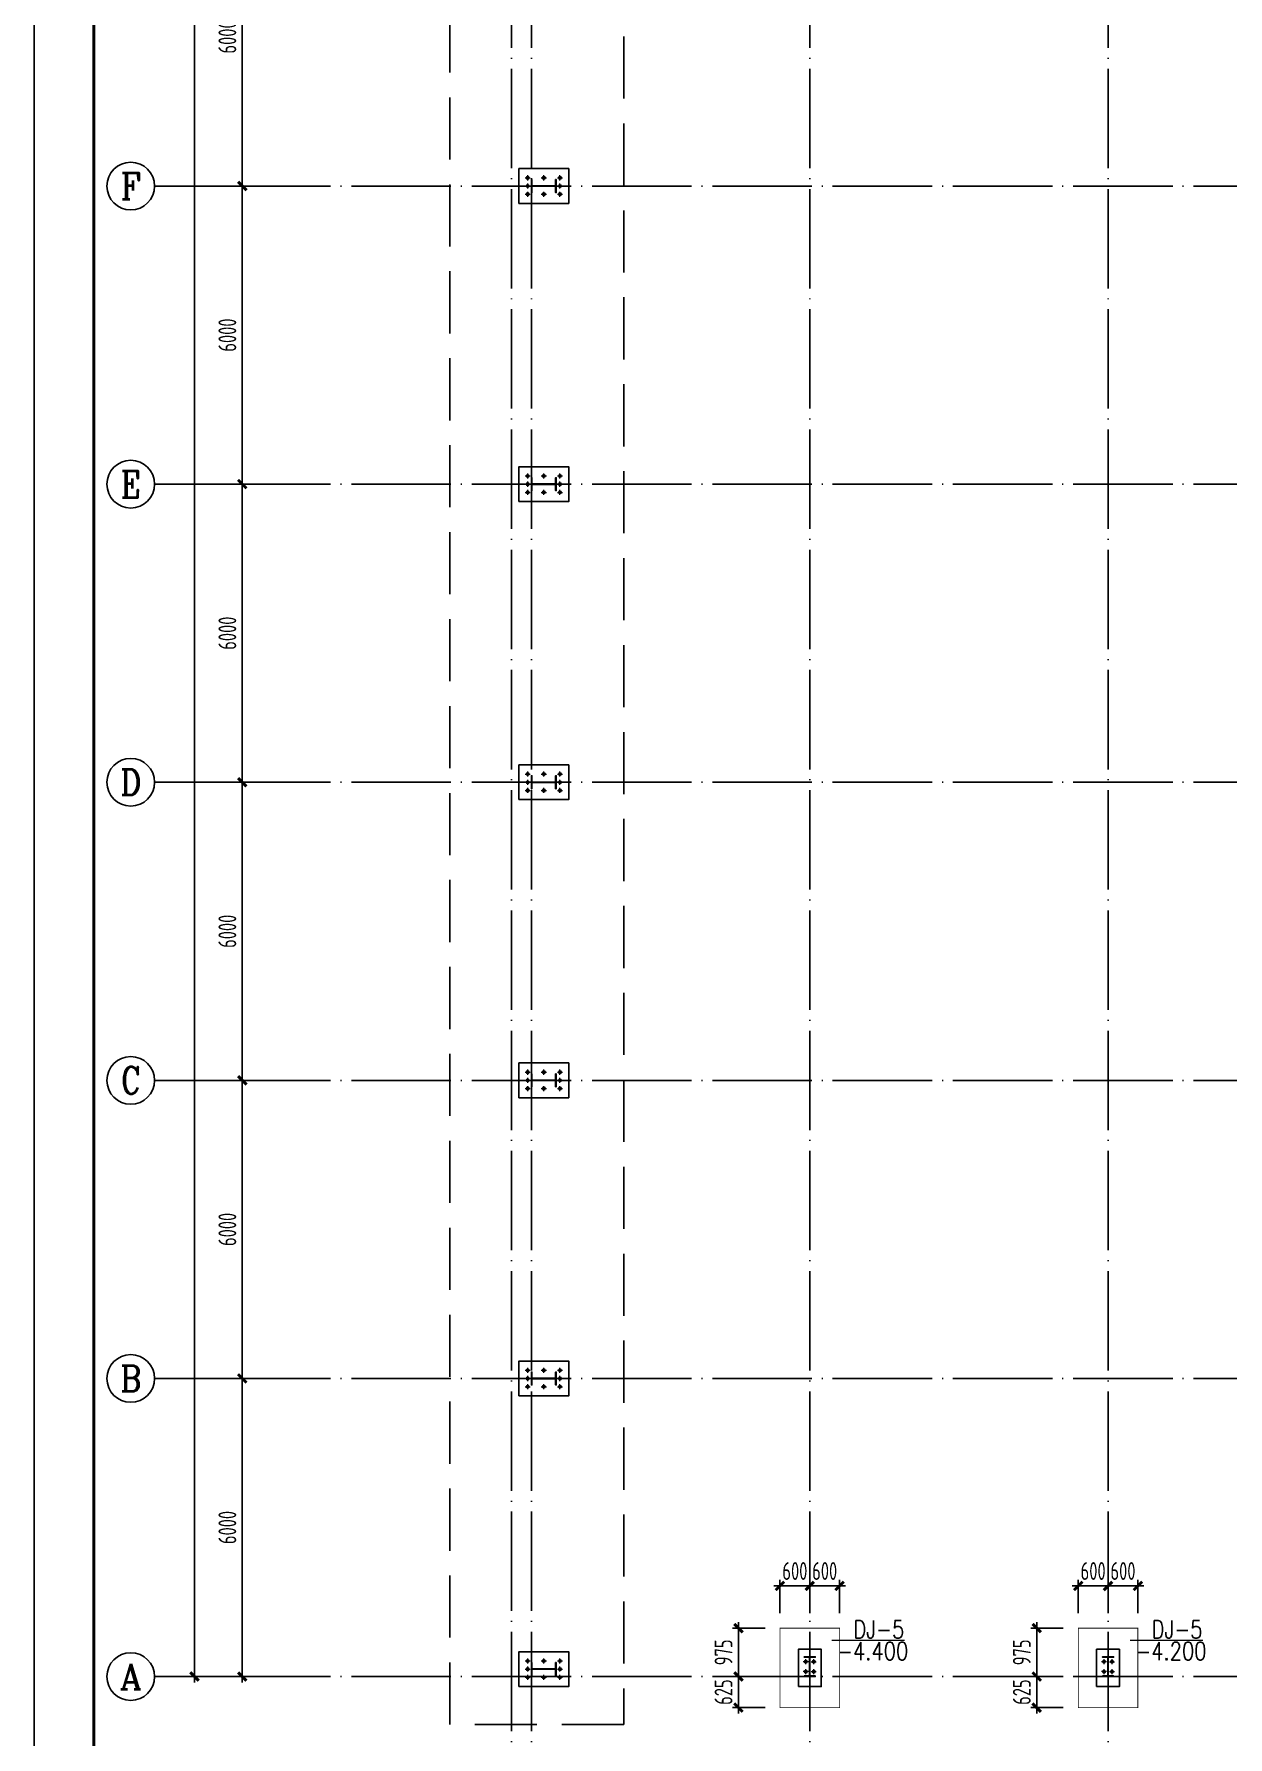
# Model space of a CAD drawing. Extents: x -1389621 to 57380, y -92505 to 283644.
# Drawn here: x -531823 to -507808, y 75852 to 110126 of the extents above; entities that cross this region are included whole.
import ezdxf
from ezdxf.enums import TextEntityAlignment as Align

# ---------------------------------------------------------------- set-up
doc = ezdxf.new("R2010")
doc.units = 0
doc.header["$LTSCALE"] = 100
doc.header["$MEASUREMENT"] = 0
for name, pattern in [('CENTERX2', [101.6, 63.5, -12.7, 12.7, -12.7]), ('DASH', [0.35, 0.25, -0.1]), ('DOTE', [2.42, 2, -0.2, 0.02, -0.2])]:
    doc.linetypes.add(name, pattern=pattern)
doc.layers.get('0').update_dxf_attribs({"linetype": 'CONTINUOUS'})
doc.layers.get('Defpoints').update_dxf_attribs({"linetype": 'CONTINUOUS'})
for name, color, linetype in [('11000', 4, 'CONTINUOUS'), ('AXIS', 3, 'CONTINUOUS'), ('AXIS_TEXT', 7, 'CONTINUOUS'), ('BORDER', 7, 'CONTINUOUS'), ('DIM', 3, 'CONTINUOUS'), ('DOTE', 1, 'DOTE'), ('PUB_DIM', 3, 'CONTINUOUS'), ('基础', 41, 'CONTINUOUS'), ('柱子', 3, 'CONTINUOUS'), ('标注', 4, 'CONTINUOUS'), ('短柱', 2, 'CONTINUOUS')]:
    doc.layers.add(name, color=color, linetype=linetype)
doc.layers.add('PUB_TEXT', color=7, linetype='CONTINUOUS', lineweight=15)
doc.layers.add('轴线', color=1, linetype='CENTERX2', lineweight=13)
doc.styles.add('_TCH_AXIS', font='COMPLEX', dxfattribs={"bigfont": 'GBCBIG'})
doc.styles.add('COMPLEX', font='COMPLEX')
doc.styles.add('hztxt', font='txt', dxfattribs={"width": 0.7, "height": 10, "bigfont": 'hztxt.shx'})
doc.styles.add('TSSD_Dimension', font='tssdeng.shx', dxfattribs={"width": 0.7, "bigfont": 'hztxt.shx'})
doc.dimstyles.new('TSSD_100_100', dxfattribs={"dimtxt": 300, "dimasz": 100, "dimexe": 100, "dimexo": 250, "dimgap": 100, "dimtad": 1, "dimdec": 0, "dimzin": 0, "dimdsep": 46, "dimtxsty": 'TSSD_Dimension', "dimblk": 'ARCHTICK', "dimblk1": 'ARCHTICK', "dimblk2": 'ARCHTICK', "dimcen": 0, "dimdle": 100, "dimclrt": 7, "dimadec": 0, "dimazin": 0, "dimtfac": 1, "dimtdec": 0, "dimtix": 1, "dimtmove": 2, "dimatfit": 3, "dimfxl": 0, "dimtolj": 1, "dimtzin": 0, "dimarcsym": 0})

# ---------------------------------------------------------------- blocks, each defined once
blk = doc.blocks.new('_ArchTick')
at = {"color": 0, "linetype": 'ByBlock'}
blk.add_lwpolyline([(-0.71, -0.71, 0.5, 0.5, 0), (0.71, 0.71, 0.5, 0.5, 0)], format="xyseb", dxfattribs=at)
blk = doc.blocks.new('*D1637')
at = {"layer": 'Defpoints', "color": 0, "ltscale": 100}
for p in [(-527635, 83067), (-526141, 83067), (-526141, 77067)]:
    blk.add_point(p, dxfattribs=at)
at = {"layer": 'DIM', "color": 0, "lineweight": -2, "ltscale": 100}
for p, q in [((-526441, 83067), (-527755, 83067)), ((-527635, 76947), (-527635, 83187)), ((-526441, 77067), (-527755, 77067))]:
    blk.add_line(p, q, dxfattribs=at)
at = {"layer": 'DIM', "color": 0, "lineweight": -2, "ltscale": 100, "xscale": 120, "yscale": 120, "zscale": 120}
for p, rotation in [((-527635, 83067), 90), ((-527635, 77067), 270)]:
    blk.add_blockref('_ArchTick', p, dxfattribs=dict(at, rotation=rotation))
at = {"layer": 'DIM', "color": 7, "ltscale": 100, "insert": (-527935, 80067), "char_height": 360, "attachment_point": 5, "rotation": 90, "style": 'TSSD_Dimension'}
blk.add_mtext('\\A1;6000', dxfattribs=at)
blk = doc.blocks.new('*D1638')
at = {"layer": 'Defpoints', "color": 0, "ltscale": 100}
for p in [(-527635, 89067), (-526141, 89067), (-526141, 83067)]:
    blk.add_point(p, dxfattribs=at)
at = {"layer": 'DIM', "color": 0, "lineweight": -2, "ltscale": 100}
for p, q in [((-527635, 82947), (-527635, 89187)), ((-526441, 89067), (-527755, 89067)), ((-526441, 83067), (-527755, 83067))]:
    blk.add_line(p, q, dxfattribs=at)
at = {"layer": 'DIM', "color": 0, "lineweight": -2, "ltscale": 100, "xscale": 120, "yscale": 120, "zscale": 120}
for p, rotation in [((-527635, 89067), 90), ((-527635, 83067), 270)]:
    blk.add_blockref('_ArchTick', p, dxfattribs=dict(at, rotation=rotation))
at = {"layer": 'DIM', "color": 7, "ltscale": 100, "insert": (-527935, 86067), "char_height": 360, "attachment_point": 5, "rotation": 90, "style": 'TSSD_Dimension'}
blk.add_mtext('\\A1;6000', dxfattribs=at)
blk = doc.blocks.new('*D1639')
at = {"layer": 'Defpoints', "color": 0, "ltscale": 100}
for p in [(-527635, 95067), (-526141, 95067), (-526141, 89067)]:
    blk.add_point(p, dxfattribs=at)
at = {"layer": 'DIM', "color": 0, "lineweight": -2, "ltscale": 100}
for p, q in [((-526441, 95067), (-527755, 95067)), ((-527635, 88947), (-527635, 95187)), ((-526441, 89067), (-527755, 89067))]:
    blk.add_line(p, q, dxfattribs=at)
at = {"layer": 'DIM', "color": 0, "lineweight": -2, "ltscale": 100, "xscale": 120, "yscale": 120, "zscale": 120}
for p, rotation in [((-527635, 95067), 90), ((-527635, 89067), 270)]:
    blk.add_blockref('_ArchTick', p, dxfattribs=dict(at, rotation=rotation))
at = {"layer": 'DIM', "color": 7, "ltscale": 100, "insert": (-527935, 92067), "char_height": 360, "attachment_point": 5, "rotation": 90, "style": 'TSSD_Dimension'}
blk.add_mtext('\\A1;6000', dxfattribs=at)
blk = doc.blocks.new('*D1640')
at = {"layer": 'Defpoints', "color": 0, "ltscale": 100}
for p in [(-527635, 101067), (-526141, 101067), (-526141, 95067)]:
    blk.add_point(p, dxfattribs=at)
at = {"layer": 'DIM', "color": 0, "lineweight": -2, "ltscale": 100}
for p, q in [((-527635, 94947), (-527635, 101187)), ((-526441, 101067), (-527755, 101067)), ((-526441, 95067), (-527755, 95067))]:
    blk.add_line(p, q, dxfattribs=at)
at = {"layer": 'DIM', "color": 0, "lineweight": -2, "ltscale": 100, "xscale": 120, "yscale": 120, "zscale": 120}
for p, rotation in [((-527635, 101067), 90), ((-527635, 95067), 270)]:
    blk.add_blockref('_ArchTick', p, dxfattribs=dict(at, rotation=rotation))
at = {"layer": 'DIM', "color": 7, "ltscale": 100, "insert": (-527935, 98067), "char_height": 360, "attachment_point": 5, "rotation": 90, "style": 'TSSD_Dimension'}
blk.add_mtext('\\A1;6000', dxfattribs=at)
blk = doc.blocks.new('*D1641')
at = {"layer": 'Defpoints', "color": 0, "ltscale": 100}
for p in [(-527635, 107067), (-526141, 107067), (-526141, 101067)]:
    blk.add_point(p, dxfattribs=at)
at = {"layer": 'DIM', "color": 0, "lineweight": -2, "ltscale": 100}
for p, q in [((-526441, 107067), (-527755, 107067)), ((-527635, 100947), (-527635, 107187)), ((-526441, 101067), (-527755, 101067))]:
    blk.add_line(p, q, dxfattribs=at)
at = {"layer": 'DIM', "color": 0, "lineweight": -2, "ltscale": 100, "xscale": 120, "yscale": 120, "zscale": 120}
for p, rotation in [((-527635, 107067), 90), ((-527635, 101067), 270)]:
    blk.add_blockref('_ArchTick', p, dxfattribs=dict(at, rotation=rotation))
at = {"layer": 'DIM', "color": 7, "ltscale": 100, "insert": (-527935, 104067), "char_height": 360, "attachment_point": 5, "rotation": 90, "style": 'TSSD_Dimension'}
blk.add_mtext('\\A1;6000', dxfattribs=at)
blk = doc.blocks.new('*D1642')
at = {"layer": 'Defpoints', "color": 0, "ltscale": 100}
for p in [(-527635, 113067), (-526141, 113067), (-526141, 107067)]:
    blk.add_point(p, dxfattribs=at)
at = {"layer": 'DIM', "color": 0, "lineweight": -2, "ltscale": 100}
for p, q in [((-527635, 106947), (-527635, 113187)), ((-526441, 113067), (-527755, 113067)), ((-526441, 107067), (-527755, 107067))]:
    blk.add_line(p, q, dxfattribs=at)
at = {"layer": 'DIM', "color": 0, "lineweight": -2, "ltscale": 100, "xscale": 120, "yscale": 120, "zscale": 120}
for p, rotation in [((-527635, 113067), 90), ((-527635, 107067), 270)]:
    blk.add_blockref('_ArchTick', p, dxfattribs=dict(at, rotation=rotation))
at = {"layer": 'DIM', "color": 7, "ltscale": 100, "insert": (-527935, 110067), "char_height": 360, "attachment_point": 5, "rotation": 90, "style": 'TSSD_Dimension'}
blk.add_mtext('\\A1;6000', dxfattribs=at)
blk = doc.blocks.new('*D1649')
at = {"layer": 'Defpoints', "color": 0, "ltscale": 100}
for p in [(-528595, 149067), (-525901, 149067), (-525901, 77067)]:
    blk.add_point(p, dxfattribs=at)
at = {"layer": 'DIM', "color": 0, "lineweight": -2, "ltscale": 100}
for p, q in [((-528595, 76947), (-528595, 149187)), ((-526201, 149067), (-528715, 149067)), ((-526201, 77067), (-528715, 77067))]:
    blk.add_line(p, q, dxfattribs=at)
at = {"layer": 'DIM', "color": 0, "lineweight": -2, "ltscale": 100, "xscale": 120, "yscale": 120, "zscale": 120}
for p, rotation in [((-528595, 149067), 90), ((-528595, 77067), 270)]:
    blk.add_blockref('_ArchTick', p, dxfattribs=dict(at, rotation=rotation))
at = {"layer": 'DIM', "color": 7, "ltscale": 100, "insert": (-528895, 113067), "char_height": 360, "attachment_point": 5, "rotation": 90, "style": 'TSSD_Dimension'}
blk.add_mtext('\\A1;72000', dxfattribs=at)
blk = doc.blocks.new('_AXISO')
blk.add_circle((0, 0), 0.5)
at = {"layer": 'AXIS_TEXT', "style": 'COMPLEX', "width": 1.041667}
blk.add_attdef('A', text='', height=0.56, dxfattribs=at).set_placement((-0.25, -0.28), (0.25, -0.28), align=Align.FIT)
blk = doc.blocks.new('*D1797')
at = {"layer": 'Defpoints', "color": 0, "ltscale": 100}
for p in [(-510819, 78042), (-511654, 77067), (-510819, 77067)]:
    blk.add_point(p, dxfattribs=at)
at = {"layer": 'DIM', "color": 0, "lineweight": -2, "ltscale": 100}
for p, q in [((-511654, 78162), (-511654, 76947)), ((-511119, 78042), (-511774, 78042)), ((-511119, 77067), (-511774, 77067))]:
    blk.add_line(p, q, dxfattribs=at)
at = {"layer": 'DIM', "color": 0, "lineweight": -2, "ltscale": 100, "xscale": 120, "yscale": 120, "zscale": 120}
for p, rotation in [((-511654, 78042), 90), ((-511654, 77067), 270)]:
    blk.add_blockref('_ArchTick', p, dxfattribs=dict(at, rotation=rotation))
at = {"layer": 'DIM', "color": 7, "ltscale": 100, "insert": (-511954, 77554), "char_height": 360, "attachment_point": 5, "rotation": 90, "style": 'TSSD_Dimension'}
blk.add_mtext('\\A1;975', dxfattribs=at)
blk = doc.blocks.new('*D1798')
at = {"layer": 'Defpoints', "color": 0, "ltscale": 100}
for p in [(-510219, 78891), (-510819, 78042), (-510219, 78042)]:
    blk.add_point(p, dxfattribs=at)
at = {"layer": 'DIM', "color": 0, "lineweight": -2, "ltscale": 100}
for p, q in [((-510819, 78891), (-510939, 78891)), ((-510819, 78342), (-510819, 79011)), ((-510819, 78891), (-510219, 78891)), ((-510219, 78342), (-510219, 79011)), ((-510219, 78891), (-510099, 78891))]:
    blk.add_line(p, q, dxfattribs=at)
at = {"layer": 'DIM', "color": 0, "lineweight": -2, "ltscale": 100, "xscale": 120, "yscale": 120, "zscale": 120}
blk.add_blockref('_ArchTick', (-510819, 78891), dxfattribs=at)
at = {"layer": 'DIM', "color": 0, "lineweight": -2, "ltscale": 100, "xscale": 120, "yscale": 120, "zscale": 120, "rotation": 180}
blk.add_blockref('_ArchTick', (-510219, 78891), dxfattribs=at)
at = {"layer": 'DIM', "color": 7, "ltscale": 100, "insert": (-510519, 79191), "char_height": 360, "attachment_point": 5, "style": 'TSSD_Dimension'}
blk.add_mtext('\\A1;600', dxfattribs=at)
blk = doc.blocks.new('*D1799')
at = {"layer": 'Defpoints', "color": 0, "ltscale": 100}
for p in [(-509619, 78891), (-510219, 78042), (-509619, 78042)]:
    blk.add_point(p, dxfattribs=at)
at = {"layer": 'DIM', "color": 0, "lineweight": -2, "ltscale": 100}
for p, q in [((-510219, 78891), (-510339, 78891)), ((-510219, 78342), (-510219, 79011)), ((-510219, 78891), (-509619, 78891)), ((-509619, 78342), (-509619, 79011)), ((-509619, 78891), (-509499, 78891))]:
    blk.add_line(p, q, dxfattribs=at)
at = {"layer": 'DIM', "color": 0, "lineweight": -2, "ltscale": 100, "xscale": 120, "yscale": 120, "zscale": 120}
blk.add_blockref('_ArchTick', (-510219, 78891), dxfattribs=at)
at = {"layer": 'DIM', "color": 0, "lineweight": -2, "ltscale": 100, "xscale": 120, "yscale": 120, "zscale": 120, "rotation": 180}
blk.add_blockref('_ArchTick', (-509619, 78891), dxfattribs=at)
at = {"layer": 'DIM', "color": 7, "ltscale": 100, "insert": (-509919, 79191), "char_height": 360, "attachment_point": 5, "style": 'TSSD_Dimension'}
blk.add_mtext('\\A1;600', dxfattribs=at)
blk = doc.blocks.new('*D1800')
at = {"layer": 'Defpoints', "color": 0, "ltscale": 100}
for p in [(-510819, 77067), (-511654, 76442), (-510819, 76442)]:
    blk.add_point(p, dxfattribs=at)
at = {"layer": 'DIM', "color": 0, "lineweight": -2, "ltscale": 100}
for p, q in [((-511654, 77067), (-511654, 77187)), ((-511119, 77067), (-511774, 77067)), ((-511654, 77067), (-511654, 76442)), ((-511119, 76442), (-511774, 76442)), ((-511654, 76442), (-511654, 76322))]:
    blk.add_line(p, q, dxfattribs=at)
at = {"layer": 'DIM', "color": 0, "lineweight": -2, "ltscale": 100, "xscale": 120, "yscale": 120, "zscale": 120}
for p, rotation in [((-511654, 77067), 270), ((-511654, 76442), 90)]:
    blk.add_blockref('_ArchTick', p, dxfattribs=dict(at, rotation=rotation))
at = {"layer": 'DIM', "color": 7, "ltscale": 100, "insert": (-511954, 76754), "char_height": 360, "attachment_point": 5, "rotation": 90, "style": 'TSSD_Dimension'}
blk.add_mtext('\\A1;625', dxfattribs=at)
blk = doc.blocks.new('*D1803')
at = {"layer": 'Defpoints', "color": 0, "ltscale": 100}
for p in [(-516819, 78042), (-517654, 77067), (-516819, 77067)]:
    blk.add_point(p, dxfattribs=at)
at = {"layer": 'DIM', "color": 0, "lineweight": -2, "ltscale": 100}
for p, q in [((-517654, 78162), (-517654, 76947)), ((-517119, 78042), (-517774, 78042)), ((-517119, 77067), (-517774, 77067))]:
    blk.add_line(p, q, dxfattribs=at)
at = {"layer": 'DIM', "color": 0, "lineweight": -2, "ltscale": 100, "xscale": 120, "yscale": 120, "zscale": 120}
for p, rotation in [((-517654, 78042), 90), ((-517654, 77067), 270)]:
    blk.add_blockref('_ArchTick', p, dxfattribs=dict(at, rotation=rotation))
at = {"layer": 'DIM', "color": 7, "ltscale": 100, "insert": (-517954, 77554), "char_height": 360, "attachment_point": 5, "rotation": 90, "style": 'TSSD_Dimension'}
blk.add_mtext('\\A1;975', dxfattribs=at)
blk = doc.blocks.new('*D1804')
at = {"layer": 'Defpoints', "color": 0, "ltscale": 100}
for p in [(-516219, 78891), (-516819, 78042), (-516219, 78042)]:
    blk.add_point(p, dxfattribs=at)
at = {"layer": 'DIM', "color": 0, "lineweight": -2, "ltscale": 100}
for p, q in [((-516819, 78891), (-516939, 78891)), ((-516819, 78342), (-516819, 79011)), ((-516819, 78891), (-516219, 78891)), ((-516219, 78342), (-516219, 79011)), ((-516219, 78891), (-516099, 78891))]:
    blk.add_line(p, q, dxfattribs=at)
at = {"layer": 'DIM', "color": 0, "lineweight": -2, "ltscale": 100, "xscale": 120, "yscale": 120, "zscale": 120}
blk.add_blockref('_ArchTick', (-516819, 78891), dxfattribs=at)
at = {"layer": 'DIM', "color": 0, "lineweight": -2, "ltscale": 100, "xscale": 120, "yscale": 120, "zscale": 120, "rotation": 180}
blk.add_blockref('_ArchTick', (-516219, 78891), dxfattribs=at)
at = {"layer": 'DIM', "color": 7, "ltscale": 100, "insert": (-516519, 79191), "char_height": 360, "attachment_point": 5, "style": 'TSSD_Dimension'}
blk.add_mtext('\\A1;600', dxfattribs=at)
blk = doc.blocks.new('*D1801')
at = {"layer": 'Defpoints', "color": 0, "ltscale": 100}
for p in [(-515619, 78891), (-516219, 78042), (-515619, 78042)]:
    blk.add_point(p, dxfattribs=at)
at = {"layer": 'DIM', "color": 0, "lineweight": -2, "ltscale": 100}
for p, q in [((-516219, 78891), (-516339, 78891)), ((-516219, 78342), (-516219, 79011)), ((-516219, 78891), (-515619, 78891)), ((-515619, 78342), (-515619, 79011)), ((-515619, 78891), (-515499, 78891))]:
    blk.add_line(p, q, dxfattribs=at)
at = {"layer": 'DIM', "color": 0, "lineweight": -2, "ltscale": 100, "xscale": 120, "yscale": 120, "zscale": 120}
blk.add_blockref('_ArchTick', (-516219, 78891), dxfattribs=at)
at = {"layer": 'DIM', "color": 0, "lineweight": -2, "ltscale": 100, "xscale": 120, "yscale": 120, "zscale": 120, "rotation": 180}
blk.add_blockref('_ArchTick', (-515619, 78891), dxfattribs=at)
at = {"layer": 'DIM', "color": 7, "ltscale": 100, "insert": (-515919, 79191), "char_height": 360, "attachment_point": 5, "style": 'TSSD_Dimension'}
blk.add_mtext('\\A1;600', dxfattribs=at)
blk = doc.blocks.new('*D1802')
at = {"layer": 'Defpoints', "color": 0, "ltscale": 100}
for p in [(-516819, 77067), (-517654, 76442), (-516819, 76442)]:
    blk.add_point(p, dxfattribs=at)
at = {"layer": 'DIM', "color": 0, "lineweight": -2, "ltscale": 100}
for p, q in [((-517654, 77067), (-517654, 77187)), ((-517119, 77067), (-517774, 77067)), ((-517654, 77067), (-517654, 76442)), ((-517119, 76442), (-517774, 76442)), ((-517654, 76442), (-517654, 76322))]:
    blk.add_line(p, q, dxfattribs=at)
at = {"layer": 'DIM', "color": 0, "lineweight": -2, "ltscale": 100, "xscale": 120, "yscale": 120, "zscale": 120}
for p, rotation in [((-517654, 77067), 270), ((-517654, 76442), 90)]:
    blk.add_blockref('_ArchTick', p, dxfattribs=dict(at, rotation=rotation))
at = {"layer": 'DIM', "color": 7, "ltscale": 100, "insert": (-517954, 76754), "char_height": 360, "attachment_point": 5, "rotation": 90, "style": 'TSSD_Dimension'}
blk.add_mtext('\\A1;625', dxfattribs=at)

msp = doc.modelspace()

# ---------------------------------------------------------------- hatches: boundary and pattern name
h = msp.add_hatch(color=256)
edge = h.paths.add_edge_path()
edge.add_arc((-521894.047, 107231.574), 26, 0, 360)
h = msp.add_hatch(color=256)
edge = h.paths.add_edge_path()
edge.add_arc((-521894.047, 107066.574), 26, 0, 360)
h = msp.add_hatch(color=256)
edge = h.paths.add_edge_path()
edge.add_arc((-521569.047, 107231.574), 26, 0, 360)
h = msp.add_hatch(color=256)
edge = h.paths.add_edge_path()
edge.add_arc((-521244.047, 107231.574), 26, 0, 360)
h = msp.add_hatch(color=256)
edge = h.paths.add_edge_path()
edge.add_arc((-521244.047, 107066.574), 26, 0, 360)
h = msp.add_hatch(color=256)
edge = h.paths.add_edge_path()
edge.add_arc((-521894.047, 106901.574), 26, 0, 360)
h = msp.add_hatch(color=256)
edge = h.paths.add_edge_path()
edge.add_arc((-521569.047, 106901.574), 26, 0, 360)
h = msp.add_hatch(color=256)
edge = h.paths.add_edge_path()
edge.add_arc((-521244.047, 106901.574), 26, 0, 360)
h = msp.add_hatch(color=256)
edge = h.paths.add_edge_path()
edge.add_arc((-521894.047, 101231.574), 26, 0, 360)
h = msp.add_hatch(color=256)
edge = h.paths.add_edge_path()
edge.add_arc((-521569.047, 101231.574), 26, 0, 360)
h = msp.add_hatch(color=256)
edge = h.paths.add_edge_path()
edge.add_arc((-521244.047, 101231.574), 26, 0, 360)
h = msp.add_hatch(color=256)
edge = h.paths.add_edge_path()
edge.add_arc((-521894.047, 101066.574), 26, 0, 360)
h = msp.add_hatch(color=256)
edge = h.paths.add_edge_path()
edge.add_arc((-521894.047, 100901.574), 26, 0, 360)
h = msp.add_hatch(color=256)
edge = h.paths.add_edge_path()
edge.add_arc((-521569.047, 100901.574), 26, 0, 360)
h = msp.add_hatch(color=256)
edge = h.paths.add_edge_path()
edge.add_arc((-521244.047, 101066.574), 26, 0, 360)
h = msp.add_hatch(color=256)
edge = h.paths.add_edge_path()
edge.add_arc((-521244.047, 100901.574), 26, 0, 360)
h = msp.add_hatch(color=256)
edge = h.paths.add_edge_path()
edge.add_arc((-521894.047, 95231.574), 26, 0, 360)
h = msp.add_hatch(color=256)
edge = h.paths.add_edge_path()
edge.add_arc((-521894.047, 95066.574), 26, 0, 360)
h = msp.add_hatch(color=256)
edge = h.paths.add_edge_path()
edge.add_arc((-521569.047, 95231.574), 26, 0, 360)
h = msp.add_hatch(color=256)
edge = h.paths.add_edge_path()
edge.add_arc((-521244.047, 95231.574), 26, 0, 360)
h = msp.add_hatch(color=256)
edge = h.paths.add_edge_path()
edge.add_arc((-521244.047, 95066.574), 26, 0, 360)
h = msp.add_hatch(color=256)
edge = h.paths.add_edge_path()
edge.add_arc((-521894.047, 94901.574), 26, 0, 360)
h = msp.add_hatch(color=256)
edge = h.paths.add_edge_path()
edge.add_arc((-521569.047, 94901.574), 26, 0, 360)
h = msp.add_hatch(color=256)
edge = h.paths.add_edge_path()
edge.add_arc((-521244.047, 94901.574), 26, 0, 360)
h = msp.add_hatch(color=256)
edge = h.paths.add_edge_path()
edge.add_arc((-521894.047, 89231.574), 26, 0, 360)
h = msp.add_hatch(color=256)
edge = h.paths.add_edge_path()
edge.add_arc((-521569.047, 89231.574), 26, 0, 360)
h = msp.add_hatch(color=256)
edge = h.paths.add_edge_path()
edge.add_arc((-521244.047, 89231.574), 26, 0, 360)
h = msp.add_hatch(color=256)
edge = h.paths.add_edge_path()
edge.add_arc((-521894.047, 89066.574), 26, 0, 360)
h = msp.add_hatch(color=256)
edge = h.paths.add_edge_path()
edge.add_arc((-521894.047, 88901.574), 26, 0, 360)
h = msp.add_hatch(color=256)
edge = h.paths.add_edge_path()
edge.add_arc((-521569.047, 88901.574), 26, 0, 360)
h = msp.add_hatch(color=256)
edge = h.paths.add_edge_path()
edge.add_arc((-521244.047, 89066.574), 26, 0, 360)
h = msp.add_hatch(color=256)
edge = h.paths.add_edge_path()
edge.add_arc((-521244.047, 88901.574), 26, 0, 360)
h = msp.add_hatch(color=256)
edge = h.paths.add_edge_path()
edge.add_arc((-521894.047, 83231.574), 26, 0, 360)
h = msp.add_hatch(color=256)
edge = h.paths.add_edge_path()
edge.add_arc((-521894.047, 83066.574), 26, 0, 360)
h = msp.add_hatch(color=256)
edge = h.paths.add_edge_path()
edge.add_arc((-521569.047, 83231.574), 26, 0, 360)
h = msp.add_hatch(color=256)
edge = h.paths.add_edge_path()
edge.add_arc((-521244.047, 83231.574), 26, 0, 360)
h = msp.add_hatch(color=256)
edge = h.paths.add_edge_path()
edge.add_arc((-521244.047, 83066.574), 26, 0, 360)
h = msp.add_hatch(color=256)
edge = h.paths.add_edge_path()
edge.add_arc((-521894.047, 82901.574), 26, 0, 360)
h = msp.add_hatch(color=256)
edge = h.paths.add_edge_path()
edge.add_arc((-521569.047, 82901.574), 26, 0, 360)
h = msp.add_hatch(color=256)
edge = h.paths.add_edge_path()
edge.add_arc((-521244.047, 82901.574), 26, 0, 360)
h = msp.add_hatch(color=256)
edge = h.paths.add_edge_path()
edge.add_arc((-521894.047, 77381.574), 26, 0, 360)
h = msp.add_hatch(color=256)
edge = h.paths.add_edge_path()
edge.add_arc((-521894.047, 77216.574), 26, 0, 360)
h = msp.add_hatch(color=256)
edge = h.paths.add_edge_path()
edge.add_arc((-521569.047, 77381.574), 26, 0, 360)
h = msp.add_hatch(color=256)
edge = h.paths.add_edge_path()
edge.add_arc((-521244.047, 77381.574), 26, 0, 360)
h = msp.add_hatch(color=256)
edge = h.paths.add_edge_path()
edge.add_arc((-521244.047, 77216.574), 26, 0, 360)
h = msp.add_hatch(color=256)
edge = h.paths.add_edge_path()
edge.add_arc((-516299.047, 77366.574), 26, 0, 360)
h = msp.add_hatch(color=256)
edge = h.paths.add_edge_path()
edge.add_arc((-516299.047, 77166.574), 26, 0, 360)
h = msp.add_hatch(color=256)
edge = h.paths.add_edge_path()
edge.add_arc((-516139.047, 77366.574), 26, 0, 360)
h = msp.add_hatch(color=256)
edge = h.paths.add_edge_path()
edge.add_arc((-516139.047, 77166.574), 26, 0, 360)
h = msp.add_hatch(color=256)
edge = h.paths.add_edge_path()
edge.add_arc((-510299.047, 77366.574), 26, 0, 360)
h = msp.add_hatch(color=256)
edge = h.paths.add_edge_path()
edge.add_arc((-510299.047, 77166.574), 26, 0, 360)
h = msp.add_hatch(color=256)
edge = h.paths.add_edge_path()
edge.add_arc((-510139.047, 77366.574), 26, 0, 360)
h = msp.add_hatch(color=256)
edge = h.paths.add_edge_path()
edge.add_arc((-510139.047, 77166.574), 26, 0, 360)
h = msp.add_hatch(color=256)
edge = h.paths.add_edge_path()
edge.add_arc((-521894.047, 77051.574), 26, 0, 360)
h = msp.add_hatch(color=256)
edge = h.paths.add_edge_path()
edge.add_arc((-521569.047, 77051.574), 26, 0, 360)
h = msp.add_hatch(color=256)
edge = h.paths.add_edge_path()
edge.add_arc((-521244.047, 77051.574), 26, 0, 360)

# ---------------------------------------------------------------- linework, layer by layer
at = {"layer": '11000'}
for centre in [(-521894.047, 107231.574), (-521894.047, 107066.574), (-521569.047, 107231.574), (-521244.047, 107231.574), (-521244.047, 107066.574), (-521894.047, 106901.574), (-521569.047, 106901.574), (-521244.047, 106901.574), (-521894.047, 101231.574), (-521569.047, 101231.574), (-521244.047, 101231.574), (-521894.047, 101066.574), (-521894.047, 100901.574), (-521569.047, 100901.574), (-521244.047, 101066.574), (-521244.047, 100901.574), (-521894.047, 95231.574), (-521894.047, 95066.574), (-521569.047, 95231.574), (-521244.047, 95231.574), (-521244.047, 95066.574), (-521894.047, 94901.574), (-521569.047, 94901.574), (-521244.047, 94901.574), (-521894.047, 89231.574), (-521569.047, 89231.574), (-521244.047, 89231.574), (-521894.047, 89066.574), (-521894.047, 88901.574), (-521569.047, 88901.574), (-521244.047, 89066.574), (-521244.047, 88901.574), (-521894.047, 83231.574), (-521894.047, 83066.574), (-521569.047, 83231.574), (-521244.047, 83231.574), (-521244.047, 83066.574), (-521894.047, 82901.574), (-521569.047, 82901.574), (-521244.047, 82901.574), (-521894.047, 77381.574), (-521894.047, 77216.574), (-521569.047, 77381.574), (-521244.047, 77381.574), (-521244.047, 77216.574), (-516299.047, 77366.574), (-516299.047, 77166.574), (-516139.047, 77366.574), (-516139.047, 77166.574), (-510299.047, 77366.574), (-510299.047, 77166.574), (-510139.047, 77366.574), (-510139.047, 77166.574), (-521894.047, 77051.574), (-521569.047, 77051.574), (-521244.047, 77051.574)]:
    msp.add_circle(centre, 26, dxfattribs=at)
at = {"layer": 'AXIS'}
for p, q in [((-526141.044, 107066.574), (-529398.789, 107066.574)), ((-526141.044, 101066.574), (-529398.789, 101066.574)), ((-526141.044, 95066.574), (-529398.789, 95066.574)), ((-526141.044, 89066.574), (-529398.789, 89066.574)), ((-526141.044, 83066.574), (-529398.789, 83066.574)), ((-526141.044, 77066.574), (-529398.789, 77066.574))]:
    msp.add_line(p, q, dxfattribs=at)
at = {"layer": 'BORDER'}
msp.add_lwpolyline([(-531823.482, 57648.326), (-531823.482, 158568.326), (-460543.482, 158568.326), (-460543.482, 57648.326)], close=True, dxfattribs=at)
at = {"layer": 'BORDER', "const_width": 60}
msp.add_lwpolyline([(-530623.482, 58848.326), (-530623.482, 155568.326), (-461743.482, 155568.326), (-461743.482, 58848.326)], close=True, dxfattribs=at)
at = {"layer": 'DOTE', "linetype": 'DOTE', "ltscale": 10}
for p, q in [((-522219.047, 150566.574), (-522219.047, 75566.574)), ((-521819.047, 150566.574), (-521819.047, 75566.574)), ((-516219.047, 150566.574), (-516219.047, 75566.574)), ((-510219.047, 150566.574), (-510219.047, 75566.574)), ((-484719.047, 107066.574), (-526141.044, 107066.574)), ((-484719.047, 101066.574), (-526141.044, 101066.574)), ((-484719.047, 95066.574), (-526141.044, 95066.574)), ((-484719.047, 89066.574), (-526141.044, 89066.574)), ((-484719.047, 83066.574), (-526141.044, 83066.574)), ((-484719.047, 77066.574), (-526141.044, 77066.574))]:
    msp.add_line(p, q, dxfattribs=at)
at = {"layer": 'PUB_TEXT'}
for p, q in [((-515775.652, 77797.633), (-514314.941, 77797.633)), ((-509775.652, 77797.633), (-508314.941, 77797.633))]:
    msp.add_line(p, q, dxfattribs=at)
at = {"layer": '基础', "ltscale": 100, "const_width": 15}
for points in [[(-515619.047, 76441.574), (-515619.047, 78041.574), (-516819.047, 78041.574), (-516819.047, 76441.574)], [(-509619.047, 76441.574), (-509619.047, 78041.574), (-510819.047, 78041.574), (-510819.047, 76441.574)]]:
    msp.add_lwpolyline(points, close=True, dxfattribs=at)
at = {"layer": '柱子', "ltscale": 100}
for points in [[(-521807.047, 107062.574), (-521807.047, 106936.574), (-521819.047, 106936.574), (-521819.047, 107196.574), (-521807.047, 107196.574), (-521807.047, 107070.574), (-521331.047, 107070.574), (-521331.047, 107196.574), (-521319.047, 107196.574), (-521319.047, 106936.574), (-521331.047, 106936.574), (-521331.047, 107062.574)], [(-521807.047, 101062.574), (-521807.047, 100936.574), (-521819.047, 100936.574), (-521819.047, 101196.574), (-521807.047, 101196.574), (-521807.047, 101070.574), (-521331.047, 101070.574), (-521331.047, 101196.574), (-521319.047, 101196.574), (-521319.047, 100936.574), (-521331.047, 100936.574), (-521331.047, 101062.574)], [(-521807.047, 95062.574), (-521807.047, 94936.574), (-521819.047, 94936.574), (-521819.047, 95196.574), (-521807.047, 95196.574), (-521807.047, 95070.574), (-521331.047, 95070.574), (-521331.047, 95196.574), (-521319.047, 95196.574), (-521319.047, 94936.574), (-521331.047, 94936.574), (-521331.047, 95062.574)], [(-521807.047, 89062.574), (-521807.047, 88936.574), (-521819.047, 88936.574), (-521819.047, 89196.574), (-521807.047, 89196.574), (-521807.047, 89070.574), (-521331.047, 89070.574), (-521331.047, 89196.574), (-521319.047, 89196.574), (-521319.047, 88936.574), (-521331.047, 88936.574), (-521331.047, 89062.574)], [(-521807.047, 83062.574), (-521807.047, 82936.574), (-521819.047, 82936.574), (-521819.047, 83196.574), (-521807.047, 83196.574), (-521807.047, 83070.574), (-521331.047, 83070.574), (-521331.047, 83196.574), (-521319.047, 83196.574), (-521319.047, 82936.574), (-521331.047, 82936.574), (-521331.047, 83062.574)], [(-516215.047, 77078.574), (-516109.047, 77078.574), (-516109.047, 77066.574), (-516329.047, 77066.574), (-516329.047, 77078.574), (-516223.047, 77078.574), (-516223.047, 77454.574), (-516329.047, 77454.574), (-516329.047, 77466.574), (-516109.047, 77466.574), (-516109.047, 77454.574), (-516215.047, 77454.574)], [(-510215.047, 77078.574), (-510109.047, 77078.574), (-510109.047, 77066.574), (-510329.047, 77066.574), (-510329.047, 77078.574), (-510223.047, 77078.574), (-510223.047, 77454.574), (-510329.047, 77454.574), (-510329.047, 77466.574), (-510109.047, 77466.574), (-510109.047, 77454.574), (-510215.047, 77454.574)], [(-521807.047, 77212.574), (-521807.047, 77086.574), (-521819.047, 77086.574), (-521819.047, 77346.574), (-521807.047, 77346.574), (-521807.047, 77220.574), (-521331.047, 77220.574), (-521331.047, 77346.574), (-521319.047, 77346.574), (-521319.047, 77086.574), (-521331.047, 77086.574), (-521331.047, 77212.574)]]:
    msp.add_lwpolyline(points, close=True, dxfattribs=at)
at = {"layer": '标注', "linetype": 'DASH', "ltscale": 50}
msp.add_lwpolyline([(-523462.494, 150327.657), (-519959.143, 150327.657), (-519959.143, 76100.373), (-523462.494, 76100.373)], close=True, dxfattribs=at)
at = {"layer": '短柱', "ltscale": 100}
for points in [[(-522069.047, 106716.574), (-522069.047, 107416.574), (-521069.047, 107416.574), (-521069.047, 106716.574)], [(-522069.047, 100716.574), (-522069.047, 101416.574), (-521069.047, 101416.574), (-521069.047, 100716.574)], [(-522069.047, 94716.574), (-522069.047, 95416.574), (-521069.047, 95416.574), (-521069.047, 94716.574)], [(-522069.047, 88716.574), (-522069.047, 89416.574), (-521069.047, 89416.574), (-521069.047, 88716.574)], [(-522069.047, 82716.574), (-522069.047, 83416.574), (-521069.047, 83416.574), (-521069.047, 82716.574)], [(-522069.047, 76866.574), (-522069.047, 77566.574), (-521069.047, 77566.574), (-521069.047, 76866.574)], [(-516449.047, 76866.574), (-516449.047, 77616.574), (-515989.047, 77616.574), (-515989.047, 76866.574)], [(-510449.047, 76866.574), (-510449.047, 77616.574), (-509989.047, 77616.574), (-509989.047, 76866.574)]]:
    msp.add_lwpolyline(points, close=True, dxfattribs=at)
at = {"layer": '轴线'}
for p, q in [((-521894.047, 107180.574), (-521894.047, 107282.574)), ((-521569.047, 107180.574), (-521569.047, 107282.574)), ((-521244.047, 107180.574), (-521244.047, 107282.574)), ((-521945.047, 107231.574), (-521843.047, 107231.574)), ((-521945.047, 107066.574), (-521843.047, 107066.574)), ((-521894.047, 107015.574), (-521894.047, 107117.574)), ((-521894.047, 106850.574), (-521894.047, 106952.574)), ((-521620.047, 107231.574), (-521518.047, 107231.574)), ((-521569.047, 106850.574), (-521569.047, 106952.574)), ((-521295.047, 107231.574), (-521193.047, 107231.574)), ((-521295.047, 107066.574), (-521193.047, 107066.574)), ((-521244.047, 107015.574), (-521244.047, 107117.574)), ((-521244.047, 106850.574), (-521244.047, 106952.574)), ((-521945.047, 106901.574), (-521843.047, 106901.574)), ((-521620.047, 106901.574), (-521518.047, 106901.574)), ((-521295.047, 106901.574), (-521193.047, 106901.574)), ((-521945.047, 101231.574), (-521843.047, 101231.574)), ((-521894.047, 101180.574), (-521894.047, 101282.574)), ((-521894.047, 101015.574), (-521894.047, 101117.574)), ((-521620.047, 101231.574), (-521518.047, 101231.574)), ((-521569.047, 101180.574), (-521569.047, 101282.574)), ((-521295.047, 101231.574), (-521193.047, 101231.574)), ((-521244.047, 101180.574), (-521244.047, 101282.574)), ((-521244.047, 101015.574), (-521244.047, 101117.574)), ((-521945.047, 101066.574), (-521843.047, 101066.574)), ((-521945.047, 100901.574), (-521843.047, 100901.574)), ((-521894.047, 100850.574), (-521894.047, 100952.574)), ((-521620.047, 100901.574), (-521518.047, 100901.574)), ((-521569.047, 100850.574), (-521569.047, 100952.574)), ((-521295.047, 101066.574), (-521193.047, 101066.574)), ((-521295.047, 100901.574), (-521193.047, 100901.574)), ((-521244.047, 100850.574), (-521244.047, 100952.574)), ((-521894.047, 95180.574), (-521894.047, 95282.574)), ((-521569.047, 95180.574), (-521569.047, 95282.574)), ((-521244.047, 95180.574), (-521244.047, 95282.574)), ((-521945.047, 95231.574), (-521843.047, 95231.574)), ((-521945.047, 95066.574), (-521843.047, 95066.574)), ((-521894.047, 95015.574), (-521894.047, 95117.574)), ((-521894.047, 94850.574), (-521894.047, 94952.574)), ((-521620.047, 95231.574), (-521518.047, 95231.574)), ((-521569.047, 94850.574), (-521569.047, 94952.574)), ((-521295.047, 95231.574), (-521193.047, 95231.574)), ((-521295.047, 95066.574), (-521193.047, 95066.574)), ((-521244.047, 95015.574), (-521244.047, 95117.574)), ((-521244.047, 94850.574), (-521244.047, 94952.574)), ((-521945.047, 94901.574), (-521843.047, 94901.574)), ((-521620.047, 94901.574), (-521518.047, 94901.574)), ((-521295.047, 94901.574), (-521193.047, 94901.574)), ((-521945.047, 89231.574), (-521843.047, 89231.574)), ((-521894.047, 89180.574), (-521894.047, 89282.574)), ((-521894.047, 89015.574), (-521894.047, 89117.574)), ((-521620.047, 89231.574), (-521518.047, 89231.574)), ((-521569.047, 89180.574), (-521569.047, 89282.574)), ((-521295.047, 89231.574), (-521193.047, 89231.574)), ((-521244.047, 89180.574), (-521244.047, 89282.574)), ((-521244.047, 89015.574), (-521244.047, 89117.574)), ((-521945.047, 89066.574), (-521843.047, 89066.574)), ((-521945.047, 88901.574), (-521843.047, 88901.574)), ((-521894.047, 88850.574), (-521894.047, 88952.574)), ((-521620.047, 88901.574), (-521518.047, 88901.574)), ((-521569.047, 88850.574), (-521569.047, 88952.574)), ((-521295.047, 89066.574), (-521193.047, 89066.574)), ((-521295.047, 88901.574), (-521193.047, 88901.574)), ((-521244.047, 88850.574), (-521244.047, 88952.574)), ((-521945.047, 83231.574), (-521843.047, 83231.574)), ((-521945.047, 83066.574), (-521843.047, 83066.574)), ((-521894.047, 83180.574), (-521894.047, 83282.574)), ((-521894.047, 83015.574), (-521894.047, 83117.574)), ((-521894.047, 82850.574), (-521894.047, 82952.574)), ((-521620.047, 83231.574), (-521518.047, 83231.574)), ((-521569.047, 83180.574), (-521569.047, 83282.574)), ((-521569.047, 82850.574), (-521569.047, 82952.574)), ((-521295.047, 83231.574), (-521193.047, 83231.574)), ((-521295.047, 83066.574), (-521193.047, 83066.574)), ((-521244.047, 83180.574), (-521244.047, 83282.574)), ((-521244.047, 83015.574), (-521244.047, 83117.574)), ((-521244.047, 82850.574), (-521244.047, 82952.574)), ((-521945.047, 82901.574), (-521843.047, 82901.574)), ((-521620.047, 82901.574), (-521518.047, 82901.574)), ((-521295.047, 82901.574), (-521193.047, 82901.574)), ((-521945.047, 77381.574), (-521843.047, 77381.574)), ((-521945.047, 77216.574), (-521843.047, 77216.574)), ((-521894.047, 77330.574), (-521894.047, 77432.574)), ((-521894.047, 77165.574), (-521894.047, 77267.574)), ((-521620.047, 77381.574), (-521518.047, 77381.574)), ((-521569.047, 77330.574), (-521569.047, 77432.574)), ((-521295.047, 77381.574), (-521193.047, 77381.574)), ((-521295.047, 77216.574), (-521193.047, 77216.574)), ((-521244.047, 77330.574), (-521244.047, 77432.574)), ((-521244.047, 77165.574), (-521244.047, 77267.574)), ((-516248.047, 77366.574), (-516350.047, 77366.574)), ((-516248.047, 77166.574), (-516350.047, 77166.574)), ((-516299.047, 77315.574), (-516299.047, 77417.574)), ((-516299.047, 77115.574), (-516299.047, 77217.574)), ((-516190.047, 77366.574), (-516088.047, 77366.574)), ((-516190.047, 77166.574), (-516088.047, 77166.574)), ((-516139.047, 77315.574), (-516139.047, 77417.574)), ((-516139.047, 77115.574), (-516139.047, 77217.574)), ((-510248.047, 77366.574), (-510350.047, 77366.574)), ((-510248.047, 77166.574), (-510350.047, 77166.574)), ((-510299.047, 77315.574), (-510299.047, 77417.574)), ((-510299.047, 77115.574), (-510299.047, 77217.574)), ((-510190.047, 77366.574), (-510088.047, 77366.574)), ((-510190.047, 77166.574), (-510088.047, 77166.574)), ((-510139.047, 77315.574), (-510139.047, 77417.574)), ((-510139.047, 77115.574), (-510139.047, 77217.574)), ((-521945.047, 77051.574), (-521843.047, 77051.574)), ((-521894.047, 77000.574), (-521894.047, 77102.574)), ((-521620.047, 77051.574), (-521518.047, 77051.574)), ((-521569.047, 77000.574), (-521569.047, 77102.574)), ((-521295.047, 77051.574), (-521193.047, 77051.574)), ((-521244.047, 77000.574), (-521244.047, 77102.574))]:
    msp.add_line(p, q, dxfattribs=at)

# ---------------------------------------------------------------- block references
at = {"layer": 'AXIS'}
ref = msp.add_blockref('_AXISO', (-529878.789, 107066.574), dxfattribs=dict(at, xscale=960, yscale=960, zscale=960))
ref.add_attrib('A', 'F', dxfattribs={"layer": 'AXIS_TEXT', "ltscale": 0.5, "height": 534.53, "style": '_TCH_AXIS'}).set_placement((-530082.42, 106799.309), (-529675.159, 106799.309), align=Align.FIT)
ref = msp.add_blockref('_AXISO', (-529878.789, 101066.574), dxfattribs=dict(at, xscale=960, yscale=960, zscale=960))
ref.add_attrib('A', 'E', dxfattribs={"layer": 'AXIS_TEXT', "ltscale": 0.5, "height": 534.53, "style": '_TCH_AXIS'}).set_placement((-530082.42, 100799.309), (-529675.159, 100799.309), align=Align.FIT)
ref = msp.add_blockref('_AXISO', (-529878.789, 95066.574), dxfattribs=dict(at, xscale=960, yscale=960, zscale=960))
ref.add_attrib('A', 'D', dxfattribs={"layer": 'AXIS_TEXT', "ltscale": 0.5, "height": 522.309, "style": '_TCH_AXIS'}).set_placement((-530090.2, 94805.419), (-529667.378, 94805.419), align=Align.FIT)
ref = msp.add_blockref('_AXISO', (-529878.789, 89066.574), dxfattribs=dict(at, xscale=960, yscale=960, zscale=960))
ref.add_attrib('A', 'C', dxfattribs={"layer": 'AXIS_TEXT', "ltscale": 0.5, "height": 546.829, "style": '_TCH_AXIS'}).set_placement((-530074.085, 88793.159), (-529683.493, 88793.159), align=Align.FIT)
ref = msp.add_blockref('_AXISO', (-529878.789, 83066.574), dxfattribs=dict(at, xscale=960, yscale=960, zscale=960))
ref.add_attrib('A', 'B', dxfattribs={"layer": 'AXIS_TEXT', "ltscale": 0.5, "height": 522.309, "style": '_TCH_AXIS'}).set_placement((-530090.2, 82805.419), (-529667.378, 82805.419), align=Align.FIT)
ref = msp.add_blockref('_AXISO', (-529878.789, 77066.574), dxfattribs=dict(at, xscale=960, yscale=960, zscale=960))
ref.add_attrib('A', 'A', dxfattribs={"layer": 'AXIS_TEXT', "ltscale": 0.5, "height": 510.22, "style": '_TCH_AXIS'}).set_placement((-530097.455, 76811.464), (-529660.123, 76811.464), align=Align.FIT)

# ---------------------------------------------------------------- texts
at = {"layer": 'PUB_DIM', "color": 7, "linetype": 'Continuous', "style": 'hztxt', "width": 0.8}
for s, p in [('DJ-5', (-514831.553, 78017.573)), ('DJ-5', (-508831.553, 78017.573)), ('-4.400', (-514954.82, 77579.55)), ('-4.200', (-508954.82, 77579.55))]:
    msp.add_text(s, height=360, dxfattribs=at).set_placement(p, align=Align.MIDDLE)

# ---------------------------------------------------------------- dimensions: what is measured, and where the dimension line sits
at = {"layer": 'DIM', "ltscale": 100}
for p1, p2, distance, picture, middle in [((-525901.044, 77066.574), (-525901.044, 149066.574), 2694.04, '*D1649', (-528895.084, 113066.574)), ((-526141.044, 107066.574), (-526141.044, 113066.574), 1494.04, '*D1642', (-527935.084, 110066.574)), ((-526141.044, 101066.574), (-526141.044, 107066.574), 1494.04, '*D1641', (-527935.084, 104066.574)), ((-526141.044, 95066.574), (-526141.044, 101066.574), 1494.04, '*D1640', (-527935.084, 98066.574)), ((-526141.044, 89066.574), (-526141.044, 95066.574), 1494.04, '*D1639', (-527935.084, 92066.574)), ((-526141.044, 83066.574), (-526141.044, 89066.574), 1494.04, '*D1638', (-527935.084, 86066.574)), ((-526141.044, 77066.574), (-526141.044, 83066.574), 1494.04, '*D1637', (-527935.084, 80066.574))]:
    dim = msp.add_aligned_dim(p1=p1, p2=p2, distance=distance, dimstyle='TSSD_100_100', override={"dimscale": 1.2}, dxfattribs=at)
    dim.commit()
    dim.dimension.update_dxf_attribs({"geometry": picture, "text_midpoint": middle})
for base, p1, p2, picture, middle in [((-516219.047, 78890.89), (-516819.047, 78041.574), (-516219.047, 78041.574), '*D1804', (-516519.047, 79190.89)), ((-515619.047, 78890.89), (-516219.047, 78041.574), (-515619.047, 78041.574), '*D1801', (-515919.047, 79190.89)), ((-510219.047, 78890.89), (-510819.047, 78041.574), (-510219.047, 78041.574), '*D1798', (-510519.047, 79190.89)), ((-509619.047, 78890.89), (-510219.047, 78041.574), (-509619.047, 78041.574), '*D1799', (-509919.047, 79190.89))]:
    dim = msp.add_linear_dim(base=base, p1=p1, p2=p2, dimstyle='TSSD_100_100', override={"dimscale": 1.2}, dxfattribs=at)
    dim.commit()
    dim.dimension.update_dxf_attribs({"geometry": picture, "text_midpoint": middle})
for base, p1, p2, picture, middle in [((-517653.557, 77066.574), (-516819.047, 78041.574), (-516819.047, 77066.574), '*D1803', (-517953.557, 77554.074)), ((-511653.557, 77066.574), (-510819.047, 78041.574), (-510819.047, 77066.574), '*D1797', (-511953.557, 77554.074)), ((-517653.557, 76441.574), (-516819.047, 77066.574), (-516819.047, 76441.574), '*D1802', (-517953.557, 76754.074)), ((-511653.557, 76441.574), (-510819.047, 77066.574), (-510819.047, 76441.574), '*D1800', (-511953.557, 76754.074))]:
    dim = msp.add_linear_dim(base=base, p1=p1, p2=p2, angle=90, dimstyle='TSSD_100_100', override={"dimscale": 1.2}, dxfattribs=at)
    dim.commit()
    dim.dimension.update_dxf_attribs({"geometry": picture, "text_midpoint": middle})

doc.saveas('drawing.dxf')
